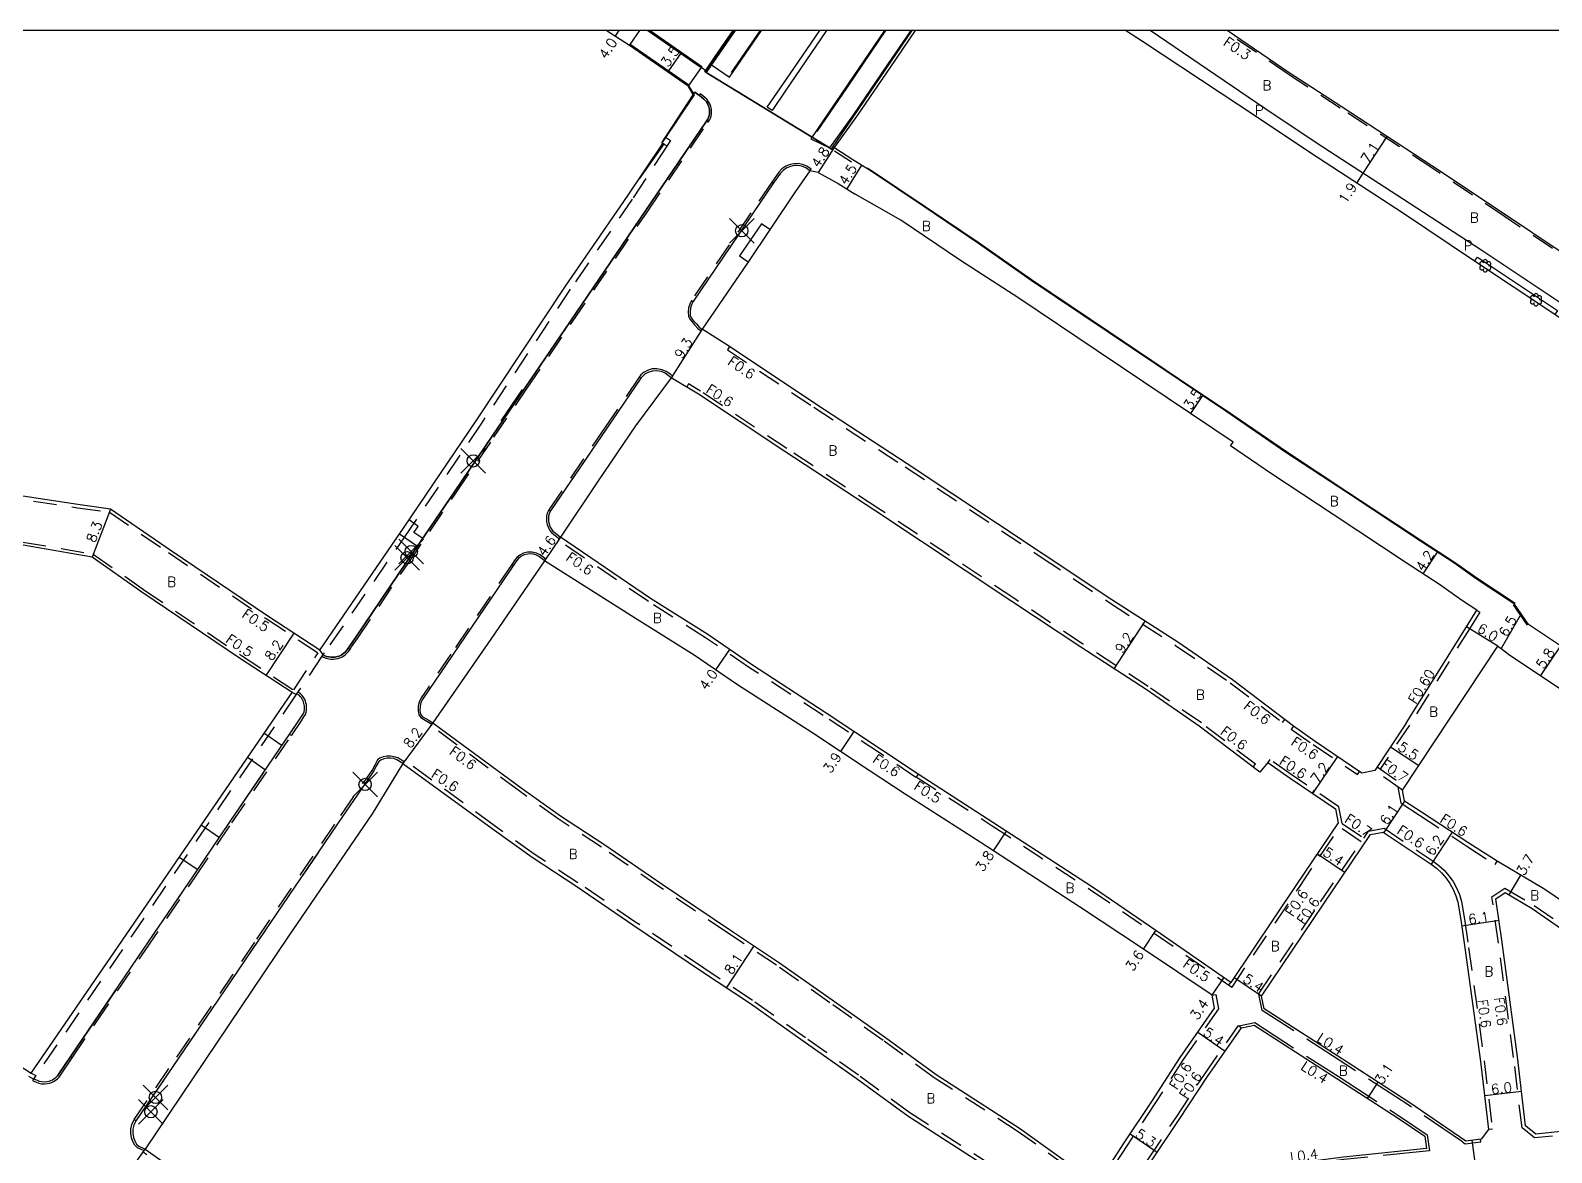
# Model space of a CAD drawing. Header units: metres. Extents: x -2400 to -1599, y -109200 to -108600.
# Drawn here: x -2203.6 to -1957.2, y -108781.8 to -108600 of the extents above; entities that cross this region are included whole.
import ezdxf

# ---------------------------------------------------------------- set-up
doc = ezdxf.new("R2010")
doc.units = ezdxf.units.M
doc.header["$LTSCALE"] = 2.5
doc.header["$PDMODE"] = 35
doc.header["$PDSIZE"] = 2
doc.linetypes.add('22320', pattern=[2.5, 1.5, -1])
doc.linetypes.add('22330', pattern=[4, 3, -1])
doc.layers.get('0').update_dxf_attribs({"color": 150, "lineweight": 50})
for name, color, linetype in [('2101000', 7, 'Continuous'), ('2203000', 1, 'Continuous'), ('2213000', 3, 'Continuous'), ('2226000', 10, 'Continuous'), ('2227000', 1, 'Continuous'), ('2227100', 7, 'Continuous'), ('2232000', 120, '22320'), ('2233000', 120, '22330'), ('2235000', 4, 'Continuous'), ('2236100', 3, 'Continuous'), ('2239000', 3, 'Continuous'), ('6131000', 11, 'Continuous'), ('6132000', 60, '61320'), ('6165200', 90, '61300'), ('9107000', 4, 'Continuous'), ('9201100', 215, 'Continuous'), ('9201500', 222, 'Continuous'), ('9202100', 82, 'Continuous'), ('9202200', 82, 'Continuous'), ('9203500', 155, 'Continuous'), ('999', 7, 'Continuous')]:
    doc.layers.add(name, color=color, linetype=linetype)
doc.layers.add('9301100', color=1, linetype='Continuous', lineweight=30)
doc.styles.add('Dm_Anotation', font='txt.shx', dxfattribs={"bigfont": 'pscdm.shx'})
doc.linetypes.add('61300', pattern='A,2,-0.75,[1,dmdr.shx,S=0.15,R=0,X=0,Y=0],-0.75', length=3.5)
doc.linetypes.add('61320', pattern='A,0,[3,dmdr.shx,S=0.25,R=0,X=0,Y=0],1.5,[3,dmdr.shx,S=0.25,R=0,X=0,Y=0]', length=1.5)

# ---------------------------------------------------------------- blocks, each defined once
blk = doc.blocks.new('223900')
at = {"linetype": 'Continuous'}
for centre, start, end in [((-0.57735, 0.333333), 30, 270), ((-0.57735, -0.333333), 90, 330), ((0, 0.666667), 330, 210), ((0.57735, 0.333333), 270, 150), ((0.57735, -0.333333), 210, 90), ((0, -0.666667), 150, 30)]:
    blk.add_arc(centre, 0.333333, start, end, dxfattribs=at)

msp = doc.modelspace()

# ---------------------------------------------------------------- linework, layer by layer
at = {"layer": '2101000'}
for points in [[(-2106.45, -108602.26), (-2106.56, -108602.42), (-2110.34, -108600)], [(-2094.92, -108606), (-2103.56, -108600)], [(-2094.01, -108606.68), (-2092.43, -108604.37), (-2090.89, -108602.11), (-2089.45, -108600)], [(-2060.99, -108600), (-2064.76, -108605.54), (-2070.27, -108613.61), (-2074.14, -108619.02), (-2073.62, -108619.37), (-2073.37, -108618.99)], [(-1939.74, -108653.75), (-1941.35, -108656.16), (-1951.13, -108649.73), (-1956.69, -108646.05), (-1969.67, -108637.39), (-1981.33, -108629.57), (-1996.2, -108619.89), (-2004.68, -108614.23), (-2023.46, -108601.81), (-2026.19, -108600)], [(-1938, -108634.6), (-1942.72, -108641.95), (-1945.65, -108642.57), (-1951.7, -108638.56), (-1964.67, -108629.9), (-1976.42, -108622.03), (-1991.28, -108612.35), (-1999.69, -108606.86), (-2009.77, -108600)], [(-2106.45, -108602.26), (-2096.92, -108608.88)], [(-2094.01, -108606.68), (-2094.92, -108606)], [(-2096.24, -108610.43), (-2097.04, -108609.04), (-2096.92, -108608.88)], [(-2156.7, -108700.41), (-2143.03, -108680.5), (-2131.29, -108663.11), (-2116.89, -108641.42), (-2106.87, -108626.84), (-2101.13, -108618.32), (-2101.29, -108618.21), (-2096.24, -108610.43)], [(-1960.94, -108696.22), (-1963.21, -108692.94), (-1969.4, -108688.82), (-1973.03, -108686.27), (-1978.45, -108682.73), (-1990.28, -108674.94), (-2000.22, -108668.36), (-2009.94, -108661.69), (-2017.54, -108656.62), (-2028.84, -108649.02), (-2041.51, -108640.49), (-2050, -108634.52), (-2058.73, -108628.66), (-2067.59, -108622.71), (-2068.12, -108622.38), (-2070.35, -108620.98), (-2073.11, -108619.16), (-2073.37, -108618.99)], [(-2076.01, -108623), (-2077.31, -108622.73), (-2079.81, -108626.33), (-2087.38, -108637.6), (-2094.77, -108648.42)], [(-2076.01, -108623), (-2072.74, -108624.79), (-2069.98, -108626.52)], [(-1969.31, -108693.93), (-1971.77, -108692.28), (-1975.38, -108689.75), (-1980.75, -108686.24), (-1992.59, -108678.45), (-2002.57, -108671.84), (-2009.18, -108667.3), (-2008.78, -108666.73), (-2011.9, -108664.59), (-2019.49, -108659.53), (-2030.79, -108651.93), (-2043.46, -108643.39), (-2052.91, -108637.25), (-2062.61, -108630.76), (-2069.98, -108626.52)], [(-1980.74, -108712.21), (-1985.85, -108719.91), (-1987.91, -108720.31), (-1995.47, -108715.21), (-1999.03, -108712.71), (-2008.89, -108705.23), (-2017.76, -108699.13), (-2028.41, -108692.24), (-2039.54, -108684.83), (-2061.58, -108670.2), (-2076.34, -108660.56), (-2090.36, -108651.23), (-2094.77, -108648.42)], [(-2099.77, -108656.26), (-2105.55, -108664.08), (-2111.61, -108672.98), (-2117.69, -108682.12)], [(-2003.17, -108718.61), (-2004.46, -108720.15), (-2014.28, -108712.69), (-2022.87, -108706.79), (-2033.46, -108699.93), (-2044.63, -108692.5), (-2066.64, -108677.89), (-2081.4, -108668.24), (-2095.38, -108658.94), (-2099.77, -108656.26)], [(-2156.7, -108700.41), (-2165.13, -108694.87), (-2180.94, -108684.18), (-2190.58, -108677.58), (-2195.88, -108676.83), (-2209.14, -108674.82), (-2227.16, -108672.16), (-2247.32, -108669.15), (-2256.44, -108667.91), (-2262.36, -108671.33), (-2276.39, -108679.05)], [(-2161.2, -108707.27), (-2169.68, -108701.69), (-2185.53, -108690.98), (-2193.59, -108685.32), (-2211.01, -108682.32), (-2226.46, -108679.93), (-2242.92, -108677.52), (-2254.78, -108676.35), (-2269.1, -108684.36), (-2269.77, -108686.77), (-2262.34, -108699.85), (-2253.74, -108715.18), (-2244.33, -108731.47), (-2235.74, -108747.14), (-2211.64, -108763.63), (-2203.47, -108768.95)], [(-2059.81, -108720.51), (-2065.56, -108716.65), (-2074.85, -108710.49), (-2086.79, -108702.74), (-2093.88, -108697.87), (-2103.16, -108692.04), (-2117.69, -108682.12)], [(-2120.29, -108685.92), (-2129, -108698.62), (-2138.38, -108712.15)], [(-2030.76, -108786.89), (-2026.41, -108780.21), (-2021.94, -108773.5), (-2017.37, -108766.37), (-2011.78, -108758.38), (-2012.17, -108756.32), (-2023.29, -108748.83), (-2033.67, -108741.99), (-2049.74, -108731.5), (-2061.87, -108723.71), (-2067.71, -108719.9), (-2077, -108713.74), (-2089.05, -108706.04), (-2096.08, -108701.22), (-2105.28, -108695.43), (-2120.29, -108685.92)], [(-1980.74, -108712.21), (-1971, -108696.6), (-1969.31, -108693.93)], [(-1950.59, -108703.16), (-1960.94, -108696.22)], [(-1976.16, -108715.25), (-1965.91, -108699.78), (-1965.38, -108700.15)], [(-1965.38, -108700.15), (-1964.17, -108701.04), (-1953.79, -108707.99), (-1945.21, -108713.6)], [(-2203.47, -108768.95), (-2189.33, -108748.42), (-2161.2, -108707.27)], [(-2138.38, -108712.15), (-2124.08, -108722.72), (-2117.74, -108727.25), (-2110.72, -108731.84), (-2101.27, -108738.32), (-2090.36, -108745.68), (-2082.4, -108750.94), (-2073.73, -108757.06), (-2065.1, -108763.16), (-2056.88, -108769.17), (-2043.4, -108777.83), (-2030.76, -108786.89)], [(-1966.03, -108734.61), (-1970.62, -108731.65), (-1978.29, -108726.64), (-1981, -108724.85), (-1981.36, -108723.08), (-1976.16, -108715.25)], [(-2143.25, -108718.74), (-2148.24, -108726.94), (-2161.75, -108746.74), (-2184.98, -108781.25)], [(-2143.25, -108718.74), (-2128.79, -108729.31), (-2122.31, -108733.94), (-2115.22, -108738.57), (-2105.83, -108745.02), (-2094.86, -108752.41), (-2086.97, -108757.63), (-2078.4, -108763.68), (-2069.83, -108769.73), (-2061.46, -108775.85), (-2047.95, -108784.53), (-2030.04, -108797.38)], [(-2009.17, -108754.24), (-2021.3, -108745.83), (-2031.58, -108738.81), (-2047.68, -108728.31), (-2059.81, -108720.51)], [(-2003.17, -108718.61), (-1999.55, -108721.15), (-1992.18, -108726.12), (-1991.75, -108728.37), (-1998.6, -108738.51), (-2009.17, -108754.24)], [(-1884.4, -108770.04), (-1891.23, -108770.4), (-1902.49, -108771.55), (-1907.89, -108772.09), (-1912.23, -108769.52), (-1918.06, -108765.52), (-1923.63, -108761.82), (-1937.2, -108752.88), (-1950.95, -108744.15), (-1958.48, -108739.07), (-1966.03, -108734.61)], [(-1962.75, -108766.31), (-1965.2, -108747.77), (-1966.23, -108740.68), (-1964.73, -108739.68), (-1960.36, -108742.26), (-1952.98, -108747.36), (-1939.24, -108756.09), (-1925.57, -108764.74), (-1920.02, -108768.43), (-1916.27, -108770.99), (-1916.93, -108773.87), (-1918.71, -108774.13), (-1931.17, -108775.66), (-1938.47, -108776.53), (-1959.78, -108778.79)], [(-1959.78, -108778.79), (-1961.42, -108777.48), (-1962.75, -108766.31)], [(-2184.98, -108781.25), (-2174.17, -108788.85), (-2165, -108795), (-2160.11, -108798.78), (-2153.67, -108803.14), (-2142.94, -108810.11), (-2139.91, -108812.08), (-2135.61, -108814.63), (-2129.43, -108818.8), (-2126.1, -108821.34), (-2117.29, -108827.66), (-2104.91, -108836.07), (-2101.62, -108838.33), (-2101.53, -108842.33), (-2101.27, -108846.31)]]:
    msp.add_lwpolyline(points, dxfattribs=at)
for points in [[(-1971.9, -108744.08), (-1971.24, -108748.64), (-1968.71, -108767.02), (-1967.4, -108778.05), (-1968.63, -108779.63), (-1971.09, -108779.95), (-1980.35, -108773.62), (-1990.32, -108767.17), (-2003.74, -108758.52), (-2004.16, -108756.46), (-1994.13, -108741.53), (-1986.52, -108730.28), (-1984.46, -108729.88), (-1976.71, -108735.08), (-1975.83, -108735.74), (-1975.02, -108736.49), (-1974.3, -108737.32), (-1973.66, -108738.22), (-1973.13, -108739.18), (-1972.69, -108740.19), (-1972.37, -108741.24)], [(-2022.7, -108784.24), (-2021.98, -108783.13), (-2017.53, -108776.43), (-2012.94, -108769.46), (-2007.42, -108761.57), (-2005.36, -108761.16), (-1992.01, -108769.77), (-1982.07, -108776.21), (-1977.74, -108779.16), (-1977.46, -108781.14), (-1990.89, -108782.52), (-2004.62, -108784.31), (-2021.49, -108786.2)]]:
    msp.add_lwpolyline(points, close=True, dxfattribs=at)
at = {"layer": '2203000'}
for points in [[(-2103.21, -108600), (-2094.81, -108605.84), (-2094.92, -108606), (-2103.56, -108600)], [(-2094.33, -108606.69), (-2094.23, -108606.53), (-2092.65, -108604.22), (-2091.11, -108601.96), (-2089.77, -108600)], [(-2089.45, -108600), (-2090.89, -108602.11), (-2092.43, -108604.37), (-2094.01, -108606.68), (-2094.1, -108606.82), (-2094.33, -108606.69)], [(-2060.99, -108600), (-2064.76, -108605.54), (-2070.27, -108613.61), (-2074.14, -108619.02), (-2073.62, -108619.37)], [(-2073.62, -108619.37), (-2069.75, -108613.96), (-2064.24, -108605.89), (-2060.23, -108600)]]:
    msp.add_lwpolyline(points, dxfattribs=at)
msp.add_lwpolyline([(-2096.92, -108608.88), (-2097.04, -108609.04), (-2106.56, -108602.42), (-2106.45, -108602.26)], close=True, dxfattribs=at)
at = {"layer": '2213000'}
for points in [[(-2093.27, -108605.59), (-2090.35, -108607.58), (-2085.15, -108600)], [(-2065.23, -108600), (-2070.31, -108607.45), (-2077.17, -108617.58), (-2074.14, -108619.02)], [(-1939.74, -108653.75), (-1944.01, -108650.78), (-1949.97, -108647.98), (-1955.52, -108644.3), (-1968.5, -108635.64), (-1980.29, -108627.98), (-1995.16, -108618.3), (-2003.62, -108612.65), (-2022.21, -108600)], [(-2156.17, -108701.12), (-2155.97, -108701.25), (-2155.59, -108701.41), (-2155.21, -108701.49), (-2154.87, -108701.53), (-2154.56, -108701.54), (-2154.19, -108701.51), (-2153.85, -108701.45), (-2153.56, -108701.36), (-2153.26, -108701.21), (-2153, -108701.05), (-2152.81, -108700.91), (-2152.58, -108700.7), (-2152.31, -108700.42), (-2151.82, -108699.68), (-2150.87, -108698.31), (-2142.65, -108686.16), (-2134.91, -108674.77), (-2128.77, -108665.74), (-2123.36, -108657.81), (-2116.09, -108647.08), (-2103.95, -108629.24), (-2094.07, -108614.68), (-2093.87, -108614.36), (-2093.74, -108614.1), (-2093.64, -108613.79), (-2093.59, -108613.51), (-2093.57, -108613.21), (-2093.59, -108612.83), (-2093.63, -108612.62), (-2093.68, -108612.4), (-2093.78, -108612.12), (-2093.9, -108611.86), (-2094.08, -108611.58), (-2094.28, -108611.36), (-2094.51, -108611.13), (-2094.93, -108610.78), (-2095.98, -108610.03), (-2096.24, -108610.43)], [(-2077.31, -108622.73), (-2077.98, -108622.25), (-2078.63, -108622), (-2079.3, -108621.89), (-2079.88, -108621.9), (-2080.44, -108622.02), (-2081.07, -108622.27), (-2081.67, -108622.69), (-2082.11, -108623.15), (-2083.2, -108624.71), (-2086.61, -108629.73), (-2096.24, -108643.9), (-2096.5, -108644.45), (-2096.66, -108645.02), (-2096.73, -108645.61), (-2096.69, -108646.32), (-2096.45, -108646.7), (-2096.16, -108647.04), (-2095.7, -108647.55), (-2095.25, -108648.05), (-2094.77, -108648.42)], [(-2099.77, -108656.26), (-2100.78, -108655.54), (-2101.36, -108655.28), (-2102.12, -108655.14), (-2102.8, -108655.18), (-2103.4, -108655.35), (-2104, -108655.66), (-2104.45, -108656.05), (-2104.72, -108656.36), (-2110.2, -108664.45), (-2119.33, -108677.84), (-2119.53, -108678.31), (-2119.64, -108678.71), (-2119.68, -108679.19), (-2119.65, -108679.58), (-2119.57, -108679.96), (-2119.38, -108680.46), (-2119.18, -108680.8), (-2118.94, -108681.1), (-2118.6, -108681.41), (-2117.69, -108682.12)], [(-2120.29, -108685.92), (-2121.17, -108685.22), (-2121.73, -108684.95), (-2122.33, -108684.82), (-2123.01, -108684.83), (-2123.6, -108684.98), (-2124.12, -108685.25), (-2124.52, -108685.57), (-2124.82, -108685.91), (-2135.21, -108701.2), (-2140.02, -108708.26), (-2140.31, -108708.9), (-2140.45, -108709.49), (-2140.48, -108710.21), (-2140.39, -108710.78), (-2140.06, -108711.19), (-2139.63, -108711.41), (-2139.17, -108711.69), (-2138.38, -108712.15)], [(-2203.01, -108769.79), (-2202.77, -108769.95), (-2202.45, -108770.09), (-2202.14, -108770.21), (-2201.73, -108770.3), (-2201.29, -108770.31), (-2200.9, -108770.28), (-2200.54, -108770.2), (-2200.27, -108770.12), (-2200.01, -108770), (-2199.75, -108769.84), (-2199.41, -108769.59), (-2199.18, -108769.34), (-2198.97, -108769.04), (-2193.25, -108760.59), (-2185.27, -108748.86), (-2177.16, -108736.96), (-2171.2, -108728.15), (-2161.53, -108713.97), (-2159.97, -108711.64), (-2159.56, -108711.01), (-2159.35, -108710.65), (-2159.23, -108710.37), (-2159.18, -108710.03), (-2159.17, -108709.72), (-2159.19, -108709.44), (-2159.21, -108709.29), (-2159.28, -108709.01), (-2159.35, -108708.77), (-2159.44, -108708.57), (-2159.56, -108708.32), (-2159.69, -108708.14), (-2159.87, -108707.89), (-2160.06, -108707.7), (-2160.44, -108707.45)], [(-2143.25, -108718.74), (-2144.21, -108718.15), (-2144.73, -108717.98), (-2145.25, -108717.91), (-2145.82, -108717.92), (-2146.34, -108718.02), (-2146.83, -108718.21), (-2147.15, -108718.44), (-2147.6, -108719.27), (-2147.94, -108719.96), (-2148.89, -108721.32), (-2153.02, -108727.37), (-2166.61, -108747.41), (-2179.59, -108766.52), (-2186.49, -108776.64), (-2186.82, -108777.37), (-2186.96, -108778.01), (-2186.98, -108778.64), (-2186.88, -108779.33), (-2186.68, -108779.88), (-2186.39, -108780.41), (-2186, -108780.78), (-2184.98, -108781.25)]]:
    msp.add_lwpolyline(points, dxfattribs=at)
at = {"layer": '2226000'}
for points in [[(-2084.22, -108612.44), (-2080.54, -108607.03), (-2075.74, -108600)], [(-2074.62, -108600), (-2081.32, -108609.83), (-2083.42, -108612.98), (-2084.22, -108612.44)]]:
    msp.add_lwpolyline(points, dxfattribs=at)
at = {"layer": '2227000'}
for points in [[(-2116.09, -108647.08), (-2103.95, -108629.24), (-2094.07, -108614.68)], [(-2082.11, -108623.15), (-2083.2, -108624.71), (-2083.21, -108624.73)], [(-2086.61, -108629.73), (-2090.42, -108635.33)], [(-2094.9, -108641.92), (-2096.24, -108643.9)], [(-2128.73, -108665.69), (-2123.36, -108657.81), (-2118.01, -108649.91)], [(-2104.72, -108656.36), (-2110.2, -108664.45)], [(-2113.08, -108668.67), (-2119.33, -108677.84)], [(-2132.1, -108670.65), (-2131.16, -108669.26)], [(-2137.12, -108678.02), (-2136.2, -108676.66)], [(-2142.65, -108686.16), (-2141.27, -108684.14)], [(-2124.82, -108685.91), (-2135.21, -108701.2)], [(-2150.87, -108698.31), (-2147.92, -108693.94)], [(-2161.53, -108713.97), (-2160.81, -108712.89)], [(-2171.2, -108728.15), (-2165.81, -108720.25)], [(-2148.89, -108721.32), (-2153.02, -108727.37)], [(-2156.92, -108733.13), (-2159.45, -108736.86)], [(-2179.77, -108740.79), (-2178.33, -108738.68)], [(-2183.91, -108746.87), (-2183.09, -108745.66)], [(-2165.51, -108745.78), (-2166.61, -108747.41)], [(-2189.68, -108755.35), (-2193.25, -108760.59), (-2198.97, -108769.04), (-2199.18, -108769.34)], [(-2176.83, -108762.45), (-2179.59, -108766.52)], [(-2181.98, -108770.02), (-2186.49, -108776.64)]]:
    msp.add_lwpolyline(points, dxfattribs=at)
at = {"layer": '2227100'}
for p in [(-2088.36, -108632.45, 4.6), (-2131.84, -108669.74, 4.69), (-2142.57, -108685.44, 4.83), (-2141.88, -108684.44, 4.83), (-2149.36, -108722.15, 4.48), (-2183.32, -108772.85, 5.22), (-2184.05, -108775.18, 5.22)]:
    msp.add_point(p, dxfattribs=at)
at = {"layer": '2232000'}
for points in [[(-1945.82, -108642.82), (-1951.87, -108638.8), (-1964.84, -108630.15), (-1976.58, -108622.28), (-1991.45, -108612.6), (-1999.85, -108607.11), (-2010.3, -108600)], [(-2152.07, -108700.05), (-2151.8, -108700.23), (-2151.56, -108699.86), (-2150.61, -108698.49), (-2142.39, -108686.34), (-2134.65, -108674.95), (-2128.5, -108665.92), (-2123.09, -108657.98), (-2115.83, -108647.26), (-2103.68, -108629.42), (-2093.81, -108614.86), (-2094.07, -108614.68)], [(-2100.51, -108618.73), (-2106.1, -108627.35), (-2116.13, -108641.94), (-2130.53, -108663.63), (-2142.27, -108681.03), (-2155.99, -108700.86), (-2156.35, -108701.39), (-2160.24, -108707.16), (-2160.58, -108707.66), (-2188.66, -108748.87), (-2203.07, -108769.88), (-2203.8, -108769.45)], [(-2083.22, -108624.75), (-2083.48, -108624.58), (-2086.87, -108629.56), (-2096.5, -108643.73), (-2096.24, -108643.9)], [(-2090.36, -108651.23), (-2090.69, -108651.73), (-2076.67, -108661.06), (-2061.91, -108670.7), (-2039.87, -108685.33), (-2028.74, -108692.74), (-2018.1, -108699.63), (-2009.24, -108705.71), (-2000.79, -108712.13), (-2000.43, -108711.66)], [(-2104.72, -108656.36), (-2104.99, -108656.18), (-2110.47, -108664.26), (-2119.6, -108677.65), (-2119.33, -108677.84)], [(-2005.53, -108719.33), (-2005.17, -108718.85), (-2013.93, -108712.2), (-2022.54, -108706.29), (-2033.13, -108699.42), (-2044.3, -108692), (-2066.31, -108677.39), (-2081.07, -108667.74), (-2095.06, -108658.43), (-2096.96, -108657.27), (-2097.27, -108657.78)], [(-2275.93, -108679.37), (-2262.11, -108671.77), (-2256.34, -108668.43), (-2247.39, -108669.65), (-2227.24, -108672.66), (-2209.22, -108675.32), (-2195.95, -108677.33), (-2190.77, -108678.06), (-2181.22, -108684.6), (-2165.41, -108695.29), (-2156.97, -108700.83)], [(-2269.34, -108683.92), (-2254.88, -108675.84), (-2242.86, -108677.03), (-2226.38, -108679.43), (-2210.93, -108681.83), (-2193.39, -108684.85), (-2185.25, -108690.56), (-2169.4, -108701.28), (-2160.93, -108706.85)], [(-2059.81, -108720.51), (-2060.15, -108721.01), (-2065.89, -108717.15), (-2075.18, -108710.99), (-2087.12, -108703.24), (-2094.21, -108698.38), (-2103.48, -108692.54), (-2118.03, -108682.61), (-2117.69, -108682.12)], [(-2125.35, -108686.68), (-2125.6, -108686.52), (-2135.46, -108701.03), (-2139.12, -108706.41), (-2138.87, -108706.58)], [(-1969.31, -108693.93), (-1968.8, -108694.25), (-1970.49, -108696.92), (-1980.23, -108712.53), (-1984.97, -108719.67)], [(-2160.93, -108706.85), (-2156.97, -108700.83)], [(-2138.73, -108712.63), (-2138.38, -108712.15)], [(-2030.6, -108787.75), (-2043.73, -108778.32), (-2057.22, -108769.66), (-2065.45, -108763.64), (-2074.07, -108757.55), (-2082.74, -108751.44), (-2090.69, -108746.18), (-2101.61, -108738.82), (-2111.05, -108732.33), (-2118.08, -108727.75), (-2124.43, -108723.21), (-2138.73, -108712.63)], [(-1999.03, -108712.71), (-1999.38, -108713.21), (-1995.81, -108715.71), (-1988.62, -108720.56), (-1988.29, -108720.06)], [(-2197.07, -108766.24), (-2196.79, -108766.44), (-2192.96, -108760.79), (-2184.99, -108749.05), (-2176.87, -108737.16), (-2170.92, -108728.35), (-2161.3, -108714.25), (-2161.59, -108714.06)], [(-2029.09, -108797.32), (-2047.61, -108784.03), (-2061.12, -108775.36), (-2069.48, -108769.25), (-2078.05, -108763.19), (-2086.63, -108757.14), (-2094.52, -108751.91), (-2105.49, -108744.52), (-2114.89, -108738.07), (-2121.97, -108733.45), (-2128.44, -108728.82), (-2142.9, -108718.25), (-2143.25, -108718.74)], [(-1991.64, -108725.76), (-1999.21, -108720.65), (-2002.82, -108718.12), (-2003.17, -108718.61)], [(-1981.36, -108723.08), (-1985.85, -108719.91)], [(-1985.46, -108719.32), (-1980.97, -108722.5)], [(-2186.49, -108776.64), (-2186.76, -108776.45), (-2179.86, -108766.34), (-2166.88, -108747.22), (-2153.29, -108727.19), (-2149.56, -108721.73), (-2149.29, -108721.91)], [(-2060.09, -108720.93), (-2047.95, -108728.73), (-2031.86, -108739.23), (-2021.58, -108746.24), (-2009.45, -108754.65)], [(-1981.54, -108725.21), (-1982.07, -108722.58)], [(-2009.45, -108754.65), (-2008.95, -108754.99), (-1998.11, -108738.85), (-1991.11, -108728.51), (-1991.64, -108725.76)], [(-1981.54, -108725.21), (-1978.62, -108727.15), (-1970.94, -108732.15), (-1966.35, -108735.12), (-1966.03, -108734.61)], [(-2004.16, -108756.46), (-2004.66, -108756.13), (-1994.62, -108741.19), (-1986.88, -108729.74), (-1984.33, -108729.25), (-1976.38, -108734.58)], [(-1988.02, -108731.44), (-1991.5, -108729.08)], [(-1991.11, -108728.51), (-1987.63, -108730.86)], [(-1976.38, -108734.58), (-1975.45, -108735.28), (-1974.59, -108736.07), (-1973.83, -108736.94), (-1973.16, -108737.9), (-1972.59, -108738.91), (-1972.13, -108739.98), (-1971.78, -108741.11), (-1971.3, -108743.99), (-1970.64, -108748.56), (-1968.11, -108766.94), (-1966.8, -108777.98), (-1967.4, -108778.05)], [(-1931.03, -108775.65), (-1930.96, -108776.24), (-1931.1, -108776.26), (-1938.4, -108777.13), (-1959.96, -108779.42), (-1961.99, -108777.8), (-1963.35, -108766.38), (-1965.79, -108747.85), (-1966.87, -108740.39), (-1964.75, -108738.97), (-1960.04, -108741.75), (-1952.65, -108746.85), (-1938.92, -108755.58), (-1939.24, -108756.09)], [(-2009.45, -108754.65), (-2009.17, -108754.24)], [(-2012.17, -108756.32), (-2011.58, -108756.21), (-2011.15, -108758.52), (-2016.87, -108766.7), (-2021.44, -108773.83), (-2025.9, -108780.55), (-2030.6, -108787.75)], [(-2022.7, -108784.24), (-2023.2, -108783.91), (-2022.48, -108782.8), (-2018.03, -108776.1), (-2013.44, -108769.12), (-2007.91, -108761.22), (-2007.42, -108761.57)], [(-2101.87, -108846.31), (-2102.13, -108842.35), (-2102.13, -108838.64), (-2105.24, -108836.56), (-2117.63, -108828.15), (-2126.45, -108821.82), (-2129.78, -108819.29), (-2135.93, -108815.14), (-2140.23, -108812.59), (-2143.27, -108810.62), (-2154, -108803.64), (-2160.46, -108799.26), (-2165.35, -108795.49), (-2174.51, -108789.34), (-2185.32, -108781.74), (-2184.98, -108781.25)]]:
    msp.add_lwpolyline(points, dxfattribs=at)
at = {"layer": '2233000'}
for points in [[(-2093.81, -108614.86), (-2093.6, -108614.52), (-2093.44, -108614.22), (-2093.33, -108613.87), (-2093.28, -108613.55), (-2093.25, -108613.22), (-2093.27, -108612.79), (-2093.32, -108612.55), (-2093.38, -108612.31), (-2093.49, -108612), (-2093.62, -108611.71), (-2093.83, -108611.39), (-2094.04, -108611.14), (-2094.29, -108610.9), (-2094.73, -108610.52), (-2095.07, -108610.28), (-2095.26, -108610.54)], [(-2077.31, -108622.73), (-2077.13, -108622.48), (-2077.83, -108621.98), (-2078.55, -108621.7), (-2079.28, -108621.58), (-2079.92, -108621.59), (-2080.53, -108621.72), (-2081.22, -108622), (-2081.87, -108622.45), (-2082.35, -108622.96), (-2083.48, -108624.58)], [(-2096.5, -108643.73), (-2096.79, -108644.34), (-2096.96, -108644.96), (-2097.04, -108645.61), (-2096.99, -108646.36), (-2096.75, -108646.79), (-2096.44, -108647.18), (-2095.94, -108647.73), (-2095.46, -108648.27), (-2094.94, -108648.67), (-2094.77, -108648.42)], [(-2099.59, -108655.99), (-2099.87, -108655.75), (-2100.62, -108655.25), (-2101.27, -108654.97), (-2102.1, -108654.81), (-2102.85, -108654.85), (-2103.52, -108655.04), (-2104.18, -108655.39), (-2104.69, -108655.82), (-2104.99, -108656.18)], [(-2099.59, -108655.99), (-2099.77, -108656.26)], [(-2119.6, -108677.65), (-2119.85, -108678.2), (-2119.96, -108678.66), (-2120.01, -108679.18), (-2119.98, -108679.63), (-2119.89, -108680.05), (-2119.67, -108680.61), (-2119.45, -108680.99), (-2119.18, -108681.32), (-2118.81, -108681.67), (-2117.87, -108682.37), (-2117.69, -108682.12)], [(-2120.29, -108685.92), (-2120.11, -108685.64), (-2121.02, -108684.96), (-2121.63, -108684.67), (-2122.29, -108684.52), (-2123.05, -108684.53), (-2123.71, -108684.7), (-2124.29, -108684.99), (-2124.73, -108685.35), (-2125.06, -108685.72), (-2125.6, -108686.52)], [(-2156.35, -108701.39), (-2156.12, -108701.53), (-2155.69, -108701.71), (-2155.26, -108701.81), (-2154.89, -108701.85), (-2154.56, -108701.86), (-2154.15, -108701.83), (-2153.77, -108701.76), (-2153.44, -108701.65), (-2153.1, -108701.49), (-2152.82, -108701.31), (-2152.61, -108701.16), (-2152.36, -108700.93), (-2152.06, -108700.62), (-2151.8, -108700.23)], [(-2161.3, -108714.25), (-2161.24, -108714.16), (-2159.68, -108711.83), (-2159.27, -108711.19), (-2159.04, -108710.8), (-2158.9, -108710.46), (-2158.83, -108710.06), (-2158.83, -108709.71), (-2158.85, -108709.4), (-2158.88, -108709.22), (-2158.95, -108708.92), (-2159.03, -108708.65), (-2159.13, -108708.42), (-2159.27, -108708.15), (-2159.4, -108707.95), (-2159.61, -108707.67), (-2159.82, -108707.45), (-2160.24, -108707.16)], [(-2139.12, -108706.41), (-2140.28, -108708.11), (-2140.6, -108708.8), (-2140.75, -108709.44), (-2140.78, -108710.23), (-2140.68, -108710.86), (-2140.33, -108711.32), (-2139.88, -108711.59), (-2139.37, -108711.92), (-2138.55, -108712.39)], [(-2143.06, -108718.48), (-2144.07, -108717.86), (-2144.66, -108717.67), (-2145.23, -108717.58), (-2145.86, -108717.6), (-2146.43, -108717.71), (-2146.96, -108717.91), (-2147.33, -108718.17), (-2147.81, -108719.03), (-2148.19, -108719.75), (-2149.16, -108721.14), (-2149.56, -108721.73)], [(-1971.64, -108780.06), (-1980.57, -108773.96), (-1990.54, -108767.51), (-2004.09, -108758.77), (-2004.63, -108756.15)], [(-2007.88, -108761.25), (-2005.28, -108760.74), (-1991.79, -108769.44), (-1981.85, -108775.87), (-1977.37, -108778.93), (-1977, -108781.5)], [(-2203.07, -108769.88), (-2203.23, -108770.11), (-2202.9, -108770.27), (-2202.58, -108770.41), (-2202.23, -108770.54), (-2201.77, -108770.64), (-2201.28, -108770.65), (-2200.85, -108770.61), (-2200.45, -108770.53), (-2200.15, -108770.44), (-2199.85, -108770.3), (-2199.56, -108770.13), (-2199.18, -108769.84), (-2198.92, -108769.56), (-2198.69, -108769.24), (-2196.79, -108766.44)], [(-2185.16, -108781.51), (-2186.23, -108781.01), (-2186.66, -108780.59), (-2186.98, -108780.01), (-2187.19, -108779.4), (-2187.31, -108778.66), (-2187.28, -108777.97), (-2187.13, -108777.27), (-2186.76, -108776.45)], [(-1971.64, -108780.06), (-1971.19, -108780.36), (-1968.66, -108780.03), (-1968.71, -108779.64)], [(-1977, -108781.5), (-1990.85, -108782.92), (-2004.57, -108784.71), (-2021.45, -108786.59), (-2021.49, -108786.2)]]:
    msp.add_lwpolyline(points, dxfattribs=at)
at = {"layer": '2235000'}
msp.add_lwpolyline([(-2101.29, -108618.21), (-2100.7, -108617.3), (-2099.92, -108617.82), (-2100.51, -108618.73)], close=True, dxfattribs=at)
at = {"layer": '2236100'}
msp.add_lwpolyline([(-1956.24, -108645.38), (-1956.69, -108646.05), (-1969.67, -108637.39), (-1969.23, -108636.72)], close=True, dxfattribs=at)
at = {"layer": '6131000'}
for points in [[(-2093.42, -108605.66), (-2092.25, -108604.02), (-2089.56, -108600)], [(-2073.76, -108619.15), (-2062.49, -108602.54), (-2060.75, -108600)]]:
    msp.add_lwpolyline(points, dxfattribs=at)
at = {"layer": '6132000'}
for points in [[(-2094.06, -108606.54), (-2093.54, -108605.78)], [(-2101.09, -108618), (-2096.04, -108610.41), (-2096.94, -108609)], [(-2070.6, -108621.36), (-2073.36, -108619.54)], [(-1961.11, -108696.33), (-1963.38, -108693.06)]]:
    msp.add_lwpolyline(points, dxfattribs=at)
at = {"layer": '6165200'}
for points in [[(-2090.02, -108606.84), (-2085.7, -108600.56), (-2085.32, -108600)], [(-2065.06, -108600), (-2071.31, -108609.17), (-2076.18, -108616.36)], [(-2104.91, -108624.06), (-2100.86, -108618.32)], [(-2068.03, -108622.24), (-2067.5, -108622.57), (-2058.64, -108628.53), (-2049.91, -108634.39), (-2041.41, -108640.36), (-2028.75, -108648.89), (-2017.45, -108656.48), (-2009.84, -108661.55), (-2000.13, -108668.22), (-1990.19, -108674.8), (-1978.36, -108682.59), (-1972.93, -108686.13), (-1969.3, -108688.68), (-1963.12, -108692.81)], [(-2127.31, -108663.25), (-2123.85, -108658.16)]]:
    msp.add_lwpolyline(points, dxfattribs=at)
at = {"layer": '9107000'}
for points in [[(-2093.27, -108605.59), (-2090.35, -108607.58), (-2085.15, -108600)], [(-2065.23, -108600), (-2070.31, -108607.45), (-2077.17, -108617.58), (-2074.14, -108619.02)], [(-2096.24, -108610.43), (-2095.98, -108610.03), (-2094.93, -108610.78), (-2094.51, -108611.13), (-2094.28, -108611.36), (-2094.08, -108611.58), (-2093.9, -108611.86), (-2093.78, -108612.12), (-2093.68, -108612.4), (-2093.63, -108612.62), (-2093.59, -108612.83), (-2093.57, -108613.21), (-2093.59, -108613.51), (-2093.64, -108613.79), (-2093.74, -108614.1), (-2093.87, -108614.36), (-2094.07, -108614.68), (-2103.95, -108629.24), (-2116.09, -108647.08), (-2123.36, -108657.81), (-2128.77, -108665.74), (-2134.91, -108674.77), (-2142.65, -108686.16), (-2150.87, -108698.31), (-2151.82, -108699.68), (-2152.31, -108700.42), (-2152.58, -108700.7), (-2152.81, -108700.91), (-2153, -108701.05), (-2153.26, -108701.21), (-2153.56, -108701.36), (-2153.85, -108701.45), (-2154.19, -108701.51), (-2154.56, -108701.54), (-2154.87, -108701.53), (-2155.21, -108701.49), (-2155.59, -108701.41), (-2155.97, -108701.25), (-2156.17, -108701.12), (-2156.7, -108700.41)], [(-2077.31, -108622.73), (-2077.98, -108622.25), (-2078.63, -108622), (-2079.3, -108621.89), (-2079.88, -108621.9), (-2080.44, -108622.02), (-2081.07, -108622.27), (-2081.67, -108622.69), (-2082.11, -108623.15), (-2083.2, -108624.71), (-2086.61, -108629.73), (-2096.24, -108643.9), (-2096.5, -108644.45), (-2096.66, -108645.02), (-2096.73, -108645.61), (-2096.69, -108646.32), (-2096.45, -108646.7), (-2096.16, -108647.04), (-2095.7, -108647.55), (-2095.25, -108648.05), (-2094.77, -108648.42)], [(-2099.77, -108656.26), (-2100.78, -108655.54), (-2101.36, -108655.28), (-2102.12, -108655.14), (-2102.8, -108655.18), (-2103.4, -108655.35), (-2104, -108655.66), (-2104.45, -108656.05), (-2104.72, -108656.36), (-2110.2, -108664.45), (-2119.33, -108677.84), (-2119.53, -108678.31), (-2119.64, -108678.71), (-2119.68, -108679.19), (-2119.65, -108679.58), (-2119.57, -108679.96), (-2119.38, -108680.46), (-2119.18, -108680.8), (-2118.94, -108681.1), (-2118.6, -108681.41), (-2117.69, -108682.12)], [(-2120.29, -108685.92), (-2121.17, -108685.22), (-2121.73, -108684.95), (-2122.33, -108684.82), (-2123.01, -108684.83), (-2123.6, -108684.98), (-2124.12, -108685.25), (-2124.52, -108685.57), (-2124.82, -108685.91), (-2135.21, -108701.2), (-2140.02, -108708.26), (-2140.31, -108708.9), (-2140.45, -108709.49), (-2140.48, -108710.21), (-2140.39, -108710.78), (-2140.06, -108711.19), (-2139.63, -108711.41), (-2139.17, -108711.69), (-2138.38, -108712.15)], [(-2203.47, -108768.95), (-2202.68, -108769.3), (-2203.01, -108769.79), (-2202.77, -108769.95), (-2202.45, -108770.09), (-2202.14, -108770.21), (-2201.73, -108770.3), (-2201.29, -108770.31), (-2200.9, -108770.28), (-2200.54, -108770.2), (-2200.27, -108770.12), (-2200.01, -108770), (-2199.75, -108769.84), (-2199.41, -108769.59), (-2199.18, -108769.34), (-2198.97, -108769.04), (-2193.25, -108760.59), (-2185.27, -108748.86), (-2177.16, -108736.96), (-2171.2, -108728.15), (-2161.53, -108713.97), (-2159.97, -108711.64), (-2159.56, -108711.01), (-2159.35, -108710.65), (-2159.23, -108710.37), (-2159.18, -108710.03), (-2159.17, -108709.72), (-2159.19, -108709.44), (-2159.21, -108709.29), (-2159.28, -108709.01), (-2159.35, -108708.77), (-2159.44, -108708.57), (-2159.56, -108708.32), (-2159.69, -108708.14), (-2159.87, -108707.89), (-2160.06, -108707.7), (-2160.44, -108707.45), (-2160.54, -108707.61), (-2161.2, -108707.27)], [(-2143.25, -108718.74), (-2144.21, -108718.15), (-2144.73, -108717.98), (-2145.25, -108717.91), (-2145.82, -108717.92), (-2146.34, -108718.02), (-2146.83, -108718.21), (-2147.15, -108718.44), (-2147.6, -108719.27), (-2147.94, -108719.96), (-2148.89, -108721.32), (-2153.02, -108727.37), (-2166.61, -108747.41), (-2179.59, -108766.52), (-2186.49, -108776.64), (-2186.82, -108777.37), (-2186.96, -108778.01), (-2186.98, -108778.64), (-2186.88, -108779.33), (-2186.68, -108779.88), (-2186.39, -108780.41), (-2186, -108780.78), (-2184.98, -108781.25)]]:
    msp.add_lwpolyline(points, dxfattribs=at)
at = {"layer": '9201100'}
for points in [[(-2108.84, -108600.96), (-2108.23, -108600)], [(-2099.69, -108602.69), (-2099.57, -108602.53)], [(-2098.24, -108603.7), (-2100.23, -108606.57)], [(-2101.68, -108605.57), (-2101.8, -108605.73)], [(-1987.73, -108623.14), (-1983.85, -108617.19)], [(-1983.85, -108617.19), (-1984.01, -108617.44)], [(-2073.37, -108618.99), (-2076.01, -108623)], [(-2068.97, -108621.84), (-2071.36, -108625.66)], [(-1988.77, -108624.73), (-1987.73, -108623.14)], [(-2094.77, -108648.42), (-2099.77, -108656.26)], [(-2013.74, -108659.15), (-2015.68, -108662.07)], [(-2190.58, -108677.58), (-2193.59, -108685.32)], [(-2117.69, -108682.12), (-2120.29, -108685.92)], [(-1975.74, -108684.5), (-1978.03, -108688.02)], [(-2023.09, -108695.68), (-2028.09, -108703.4)], [(-1962.11, -108694.54), (-1965.38, -108700.15)], [(-2160.91, -108697.64), (-2165.42, -108704.5)], [(-2090.34, -108700.31), (-2092.6, -108703.61)], [(-2090.34, -108700.31), (-2090.67, -108700.8)], [(-1955.76, -108699.69), (-1958.99, -108704.51)], [(-2138.38, -108712.15), (-2143.25, -108718.74)], [(-2070.2, -108713.57), (-2072.36, -108716.82)], [(-1991.88, -108717.64), (-1995.91, -108723.61)], [(-1991.88, -108717.64), (-1992.22, -108718.13)], [(-1983.29, -108716.06), (-1978.71, -108719.1)], [(-1995.93, -108723.59), (-1995.6, -108723.09)], [(-1981, -108724.85), (-1984.4, -108729.92)], [(-2047.58, -108732.91), (-2045.5, -108729.73)], [(-1973.33, -108729.88), (-1976.71, -108735.08)], [(-1995.17, -108733.44), (-1994.68, -108733.78)], [(-1995.13, -108733.38), (-1990.66, -108736.4)], [(-1962.25, -108736.84), (-1964.14, -108740.03)], [(-1965.71, -108744.22), (-1971.75, -108745.1)], [(-2023.29, -108748.83), (-2021.3, -108745.83)], [(-2086.38, -108748.31), (-2090.85, -108755.07)], [(-2012.2, -108756.29), (-2010.29, -108753.46)], [(-2004.16, -108756.46), (-2008.64, -108753.45)], [(-2014.52, -108762.29), (-2010.09, -108765.38)], [(-1985.34, -108770.4), (-1987.02, -108773)], [(-1962.09, -108771.9), (-1968.04, -108772.61)], [(-1987.04, -108772.99), (-1986.82, -108772.65)], [(-2021.07, -108781.76), (-2025.48, -108778.83)], [(-1969.53, -108783.78), (-1970.05, -108779.81)], [(-2189.7, -108787.95), (-2184.98, -108781.25)]]:
    msp.add_lwpolyline(points, dxfattribs=at)
at = {"layer": '9201100', "flags": 128}
msp.add_lwpolyline([(-1965.91, -108699.78), (-1971, -108696.6)], dxfattribs=at)
at = {"layer": '9202200'}
for points in [[(-2094.1, -108606.82), (-2074.14, -108619.02)], [(-2083.8, -108632.27), (-2085.16, -108631.31), (-2088.71, -108636.5), (-2087.3, -108637.49)], [(-2140.03, -108682.3), (-2141.45, -108681.34), (-2140.77, -108680.37), (-2142.22, -108679.31)], [(-2143.77, -108681.57), (-2140.86, -108683.53)], [(-2165.74, -108713.79), (-2162.8, -108715.84)], [(-2168.43, -108717.74), (-2165.5, -108719.8)], [(-2175.91, -108728.71), (-2172.95, -108730.74)], [(-2179.46, -108733.92), (-2176.47, -108735.95)]]:
    msp.add_lwpolyline(points, dxfattribs=at)
at = {"layer": '9301100'}
for points in [[(-2103.56, -108600), (-2094.92, -108606), (-2096.92, -108608.88), (-2106.45, -108602.26), (-2104.88, -108600)], [(-2094.1, -108606.82), (-2094.01, -108606.68), (-2092.43, -108604.37), (-2090.89, -108602.11), (-2089.45, -108600)], [(-2060.99, -108600), (-2064.76, -108605.54), (-2070.27, -108613.61), (-2074.14, -108619.02), (-2094.1, -108606.82)]]:
    msp.add_lwpolyline(points, dxfattribs=at)
at = {"layer": '999'}
msp.add_lwpolyline([(-2400, -109200), (-1600, -109200), (-1600, -108600), (-2400, -108600)], close=True, dxfattribs=at)

# ---------------------------------------------------------------- block references
at = {"layer": '2239000'}
for p in [(-1967.94, -108638.13), (-1959.73, -108643.64)]:
    msp.add_blockref('223900', p, dxfattribs=at)

# ---------------------------------------------------------------- texts
at = {"layer": '9201500', "style": 'Dm_Anotation'}
for s, rotation, p in [('4.0', 57.3645, (-2110.29, -108604.78)), ('3.5', 55.2055, (-2100.29, -108606.09)), ('4.8', 56.6175, (-2075.92, -108622.41)), ('7.1', 56.9242, (-1986.89, -108621.67)), ('4.5', 57.9013, (-2071.42, -108625.22)), ('1.9', 56.9242, (-1990.5, -108628.2)), ('9.3', 57.475, (-2098.04, -108653.36)), ('3.5', 56.3186, (-2015.61, -108661.61)), ('8.3', 68.7743, (-2193.1, -108683.11)), ('4.6', 55.678, (-2120.29, -108685.37)), ('4.2', 56.8841, (-1978.01, -108687.79)), ('6.5', 59.7052, (-1964.48, -108698.4)), ('9.2', 57.0579, (-2026.69, -108701.06)), ('6.0', 327.9824, (-1969.42, -108697.29)), ('8.2', 56.6738, (-2164.42, -108702.27)), ('5.8', 56.171, (-1958.51, -108703.6)), ('4.0', 55.5248, (-2094.07, -108707.02)), ('8.2', 53.5148, (-2142.02, -108716.43)), ('5.5', 326.4025, (-1982.26, -108716.44)), ('3.9', 56.4625, (-2073.98, -108720.5)), ('7.2', 55.9982, (-1995.02, -108722.11)), ('6.1', 56.1441, (-1983.83, -108728.88)), ('6.2', 56.8959, (-1976.44, -108733.89)), ('3.8', 56.8688, (-2049.28, -108736.43)), ('5.4', 325.924, (-1994.4, -108733.53)), ('3.7', 59.4085, (-1961.64, -108737.06)), ('6.1', 8.2307, (-1970.6, -108744.83)), ('8.1', 56.5014, (-2089.97, -108753.09)), ('3.6', 56.3313, (-2025.01, -108752.55)), ('5.4', 326.0999, (-2007.35, -108754.02)), ('3.4', 56.0508, (-2014.56, -108760.46)), ('5.4', 325.0335, (-2013.79, -108762.68)), ('3.1', 57.0886, (-1984.6, -108770.89)), ('6.0', 6.7765, (-1966.94, -108772.37)), ('5.3', 326.375, (-2024.79, -108779.17))]:
    msp.add_text(s, height=1.6, rotation=rotation, dxfattribs=at).set_placement(p)
at = {"layer": '9202100', "style": 'Dm_Anotation'}
for s, p in [('B', (-2004.04, -108609.7)), ('P', (-2005.25, -108613.72)), ('B', (-1970.44, -108631.14)), ('B', (-2059.19, -108632.48)), ('P', (-1971.44, -108635.65)), ('B', (-2074.32, -108668.86)), ('B', (-1993.13, -108677.06)), ('B', (-2181.4, -108690.13)), ('B', (-2102.75, -108695.99)), ('B', (-2014.82, -108708.42)), ('B', (-1977.05, -108711.17)), ('B', (-2116.39, -108734.23)), ('B', (-2035.93, -108739.72)), ('B', (-1960.66, -108740.93)), ('B', (-2002.68, -108749.14)), ('B', (-1968.08, -108753.25)), ('B', (-1991.66, -108769.32)), ('B', (-2058.47, -108773.81))]:
    msp.add_text(s, height=1.6, dxfattribs=at).set_placement(p)
at = {"layer": '9203500', "style": 'Dm_Anotation'}
for s, rotation, p in [('F0.3', 325.7655, (-2010.49, -108602.28)), ('F0.6', 326.359, (-2090.77, -108654.02)), ('F0.6', 326.359, (-2094.31, -108658.54)), ('F0.6', 325.678, (-2116.97, -108685.73)), ('F0.5', 325.9428, (-2169.43, -108694.94)), ('F0.5', 325.9428, (-2172.07, -108699.02)), ('F0.60', 58.0301, (-1979.19, -108709.26)), ('F0.6', 322.7755, (-2007.22, -108709.76)), ('F0.6', 322.7755, (-2010.98, -108713.89)), ('F0.6', 325.9982, (-1999.56, -108715.65)), ('F0.6', 323.5148, (-2135.88, -108717.14)), ('F0.6', 326.0831, (-2067.3, -108718.46)), ('F0.6', 325.9982, (-2001.45, -108718.75)), ('F0.7', 324.7175, (-1985.02, -108719.25)), ('F0.6', 326.5014, (-2138.8, -108720.89)), ('F0.5', 327.2724, (-2060.64, -108722.81)), ('F0.7', 325.924, (-1990.88, -108728.15)), ('F0.6', 326.8959, (-1975.42, -108728.16)), ('F0.6', 326.1446, (-1982.4, -108729.99)), ('F0.6', 56.0999, (-1999.11, -108743.72)), ('F0.6', 56.0999, (-1997.24, -108745.02)), ('F0.5', 325.2869, (-2017.06, -108751.61)), ('F0.6', 277.8361, (-1969.22, -108757.08)), ('F0.6', 277.527, (-1966.54, -108756.72)), ('L0.4', 327.1819, (-1995.37, -108763.63)), ('F0.6', 57.3379, (-2017.88, -108771.78)), ('L0.4', 327.1819, (-1997.93, -108768.21)), ('F0.6', 56.6761, (-2016.27, -108773.29)), ('L0.4', 7.4264, (-1999.45, -108783.34))]:
    msp.add_text(s, height=1.6, rotation=rotation, dxfattribs=at).set_placement(p)

doc.saveas('drawing.dxf')
